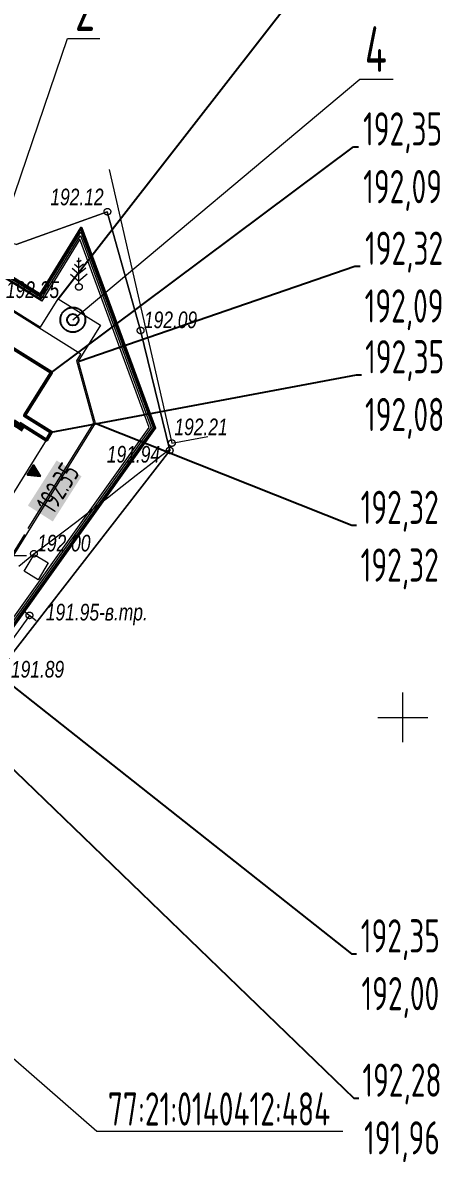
# Model space of a CAD drawing. Header units: millimetres. Extents: x -38151500 to -28914887, y -20564105 to -20349562.
# Drawn here: x -36459438 to -36434197, y -20538018 to -20469422 of the extents above; entities that cross this region are included whole.
import ezdxf
from ezdxf.xclip import XClip

# ---------------------------------------------------------------- set-up
doc = ezdxf.new("R2010")
doc.units = ezdxf.units.MM
doc.header["$MEASUREMENT"] = 0
doc.header["$XCLIPFRAME"] = 0
doc.linetypes.add('ГОСТ 2.303 4', pattern=[70, 50, -20, 0, 0])
doc.layers.add('!!! ПОДОСНОВА', color=7, linetype='Continuous')
for name, color, linetype, lineweight in [('ГП_лоток_Ном._пера__5', 5, 'Continuous', 13), ('Новый_0-Тонкая_Ном._пера__7', 7, 'Continuous', 25), ('Новый_Defpoints_Ном._пера__16', 16, 'Continuous', 20), ('Новый_ГП_Верт_отметки_Ном._пера__1', 1, 'Continuous', 40), ('Новый_ГП_Верт_отметки_Ном._пера__11', 255, 'Continuous', 40), ('Новый_ГП_Верт_отметки_Ном._пера__12', 12, 'Continuous', 40), ('Новый_ГП_Верт_отметки_Ном._пера__254', 9, 'Continuous', 40), ('Новый_ГП_Верт_отметки_Ном._пера__7', 7, 'Continuous', 25), ('Новый_ГП_Граница участка_Ном._пера__1', 1, 'Continuous', 40), ('Новый_ГП_Здание сооружение_Ном._пера__22', 22, 'Continuous', 50), ('Новый_ГП_Ограждение_Ном._пера__152', 152, 'Continuous', 18), ('Новый_ГП_Текст_Ном._пера__250', 7, 'Continuous', 20), ('Новый_ГП_Тротуар_Дорожки_Ном._пера__24', 26, 'Continuous', 13), ('Новый_ГТ-сооружение_ ограждение_Ном._пера__19', 7, 'Continuous', 90), ('Чертеж_1_Новофедоровское_снт 28_07$0$tp_отметки_новые_Ном._пера__253', 252, 'Continuous', 18), ('Чертеж_1_Новый_ГП_Топография_Ном._пера__253', 252, 'Continuous', 18), ('Чертеж_1_Новый_Новофедоровское_снт 28_07$0$SETKA_Ном._пера__7', 7, 'Continuous', 18), ('Чертеж_1_Новый_Новофедоровское_снт 28_07$0$tp_Здания_Ном._пера__253', 252, 'Continuous', 18), ('Чертеж_1_Новый_Новофедоровское_снт 28_07$0$tp_Ограждения ДЕР_Ном._пера__253', 252, 'Continuous', 18), ('Чертеж_1_Новый_Новофедоровское_снт 28_07$0$tp_Ограждения мет_Ном._пера__253', 252, 'Continuous', 18), ('Чертеж_1_Новый_Новофедоровское_снт 28_07$0$tp_отметки_новые_Ном._пера__7', 7, 'Continuous', 18), ('Чертеж_1_Новый_Новофедоровское_снт 28_07$0$tp_растительность_Ном._пера__7', 7, 'Continuous', 18), ('Чертеж_1_Новый_Новофедоровское_снт 28_07$0$tp_рельеф_Ном._пера__253', 252, 'Continuous', 18), ('Чертеж_1_Новый_Новофедоровское_снт 28_07$0$U_Водопровод_Ном._пера__253', 252, 'Continuous', 18)]:
    doc.layers.add(name, color=color, linetype=linetype, lineweight=lineweight)
doc.styles.add('РЎР“Р•РќР•Р\xa0РР\xa0_РЎРўРР›Р¬_1', font='arial.ttf', dxfattribs={"width": 0.75})
doc.styles.add('РЎР“Р•РќР•Р\xa0РР\xa0_РЎРўРР›Р¬_6', font='', dxfattribs={"width": 0.8})
doc.styles.get('РЎР“Р•РќР•Р\xa0РР\xa0_РЎРўРР›Р¬_6').set_extended_font_data('GOST_type_A')
doc.linetypes.add('Aquastok', pattern='A,0,[6,РіРµРЅРїРїР»Р°РЅ 2025_06_18 dima РІР°СЂРёР°РЅС‚ 21.Shx,S=7.857143,R=0,X=0,Y=-6.93889e-18],-990,0', length=990)
doc.linetypes.add('МЕЖА', pattern='A,0,[7,РіРµРЅРїРїР»Р°РЅ 2025_06_18 dima РІР°СЂРёР°РЅС‚ 21.Shx,S=39.68254,R=0,X=0,Y=1.38778e-17],-5480,0', length=5480)
doc.linetypes.add('Новофедоровское_снт 28_07$0$l474_2o', pattern='A,0,[3,РіРµРЅРїРїР»Р°РЅ 2025_06_18 dima РІР°СЂРёР°РЅС‚ 21.Shx,S=31.746032,R=0,X=0,Y=0],-5000,0', length=5000)
doc.linetypes.add('Новофедоровское_снт 28_07$0$З ДЕРЕВ', pattern='A,0,[2,РіРµРЅРїРїР»Р°РЅ 2025_06_18 dima РІР°СЂРёР°РЅС‚ 21.Shx,S=19.84127,R=0,X=0,Y=0.2],-2500,0', length=2500)
doc.linetypes.add('Новофедоровское_снт 28_07$0$МЕЖА', pattern='A,0,[5,РіРµРЅРїРїР»Р°РЅ 2025_06_18 dima РІР°СЂРёР°РЅС‚ 21.Shx,S=46.746032,R=0,X=0,Y=6.93889e-18],-6500,0', length=6500)

# ---------------------------------------------------------------- blocks, each defined once
blk = doc.blocks.new('Чертеж_2_1', base_point=(1613432, -7296))
at = {"layer": 'Чертеж_1_Новый_ГП_Топография_Ном._пера__253', "color": 252, "linetype": 'Новофедоровское_снт 28_07$0$МЕЖА', "lineweight": 18, "flags": 128}
for points in [[(-36508768, -20524360), (-36508728, -20524296), (-36498241, -20507196), (-36472071, -20524004), (-36460510, -20507967), (-36450594, -20495163), (-36452348, -20487946), (-36454353, -20480799), (-36459846, -20482761), (-36462701, -20481924), (-36476972, -20473145), (-36467023, -20456936), (-36474632, -20452238), (-36515663, -20519982)], [(-36477798, -20473796), (-36458398, -20485776), (-36455928, -20481776), (-36451488, -20493826), (-36461218, -20507436), (-36460358, -20507996), (-36471718, -20523486), (-36472048, -20524026), (-36472318, -20523856), (-36496798, -20508276), (-36486118, -20491166), (-36487828, -20490046)]]:
    blk.add_lwpolyline(points, close=True, dxfattribs=at)
at = {"layer": 'Чертеж_1_Новый_Новофедоровское_снт 28_07$0$SETKA_Ном._пера__7', "color": 7, "linetype": 'Continuous', "lineweight": 18, "flags": 128}
for points in [[(-36436568, -20512736), (-36436568, -20509736)], [(-36438068, -20511236), (-36435068, -20511236)]]:
    blk.add_lwpolyline(points, dxfattribs=at)
at = {"layer": 'Чертеж_1_Новый_Новофедоровское_снт 28_07$0$tp_Здания_Ном._пера__253', "color": 252, "linetype": 'Continuous', "lineweight": 18, "flags": 128}
blk.add_lwpolyline([(-36460607, -20501497), (-36459210, -20501497)], dxfattribs=at)
blk.add_lwpolyline([(-36458517, -20502952), (-36459360, -20502442), (-36458747, -20501428), (-36457904, -20501938)], close=True, dxfattribs=at)
at = {"layer": 'Чертеж_1_Новый_Новофедоровское_снт 28_07$0$tp_Ограждения ДЕР_Ном._пера__253', "color": 252, "linetype": 'Новофедоровское_снт 28_07$0$З ДЕРЕВ', "lineweight": 18, "flags": 128}
blk.add_lwpolyline([(-36459846, -20482761), (-36454353, -20480799), (-36452347, -20487948), (-36450594, -20495163), (-36460510, -20507967), (-36470268, -20521186), (-36470515, -20521528)], dxfattribs=at)
at = {"layer": 'Чертеж_1_Новый_Новофедоровское_снт 28_07$0$tp_Ограждения мет_Ном._пера__253', "color": 252, "linetype": 'Новофедоровское_снт 28_07$0$l474_2o', "lineweight": 18, "flags": 128}
blk.add_lwpolyline([(-36454241, -20478259), (-36450464, -20494723), (-36448293, -20494321)], dxfattribs=at)
at = {"layer": 'Чертеж_1_Новый_Новофедоровское_снт 28_07$0$tp_отметки_новые_Ном._пера__7', "color": 7, "linetype": 'Continuous', "lineweight": 18}
for centre in [(-36454348, -20480796), (-36456058, -20485326), (-36452348, -20487946), (-36450468, -20494726), (-36450598, -20495166), (-36458768, -20501386), (-36459038, -20505096)]:
    blk.add_circle(centre, 200, dxfattribs=at)
at = {"layer": 'Чертеж_1_Новый_Новофедоровское_снт 28_07$0$tp_растительность_Ном._пера__7', "color": 7, "linetype": 'Continuous', "lineweight": 18}
for p, q in [((-36456058, -20485126), (-36456058, -20483576)), ((-36456470, -20484191), (-36456058, -20484537)), ((-36456324, -20483961), (-36456058, -20484183)), ((-36456194, -20483725), (-36456058, -20483838)), ((-36455923, -20483725), (-36456058, -20483838)), ((-36455793, -20483961), (-36456058, -20484183)), ((-36455646, -20484191), (-36456058, -20484537)), ((-36456558, -20484561), (-36456058, -20484981)), ((-36455558, -20484561), (-36456058, -20484981))]:
    blk.add_line(p, q, dxfattribs=at)
blk.add_circle((-36456058, -20485326), 200, dxfattribs=at)
at = {"layer": 'Чертеж_1_Новый_Новофедоровское_снт 28_07$0$tp_рельеф_Ном._пера__253', "color": 252, "linetype": 'Continuous', "lineweight": 18, "flags": 128}
blk.add_lwpolyline([(-36459677, -20502125), (-36458768, -20501386), (-36457963, -20500788), (-36457097, -20500133), (-36456191, -20499440), (-36455267, -20498728), (-36454347, -20498014), (-36453453, -20497317), (-36452606, -20496655), (-36451829, -20496047), (-36451142, -20495512), (-36450569, -20495068)], dxfattribs=at)
at = {"layer": 'Чертеж_1_Новый_Новофедоровское_снт 28_07$0$U_Водопровод_Ном._пера__253', "color": 252, "linetype": 'Continuous', "lineweight": 18, "flags": 128}
for points in [[(-36459432, -20504789), (-36458643, -20505403)], [(-36459037, -20505099), (-36467134, -20516360)]]:
    blk.add_lwpolyline(points, dxfattribs=at)
at = {"layer": 'Чертеж_1_Новофедоровское_снт 28_07$0$tp_отметки_новые_Ном._пера__253', "color": 252, "linetype": 'Continuous', "lineweight": 18, "char_height": 1000, "attachment_point": 7, "style": 'РЎР“Р•РќР•Р\xa0РР\xa0_РЎРўРР›Р¬_1'}
for s, insert in [('\\A1;{\\pql;\\fArial|b0|i1|c204|p0;\\W0.750000;192.12}', (-36457778, -20480423)), ('\\A1;{\\pql;\\fArial|b0|i1|c204|p0;\\W0.750000;192.25}', (-36460455, -20486003)), ('\\A1;{\\pql;\\fArial|b0|i1|c204|p0;\\W0.750000;192.09}', (-36452149, -20487820)), ('\\A1;{\\pql;\\fArial|b0|i1|c204|p0;\\W0.750000;192.21}', (-36450312, -20494264)), ('\\A1;{\\pql;\\fArial|b0|i1|c204|p0;\\W0.750000;191.94}', (-36454380, -20495912)), ('\\A1;{\\pql;\\fArial|b0|i1|c204|p0;\\W0.750000;192.00}', (-36458569, -20501260)), ('\\A1;{\\pql;\\fArial|b0|i1|c204|p0;\\W0.750000;191.95-в.тр.}', (-36458052, -20505703)), ('\\A1;{\\pql;\\fArial|b0|i1|c204|p0;\\W0.750000;191.89}', (-36460152, -20508855))]:
    blk.add_mtext(s, dxfattribs=dict(at, insert=insert))

msp = doc.modelspace()

# ---------------------------------------------------------------- hatches: boundary and pattern name
at = {"layer": 'Новый_ГП_Верт_отметки_Ном._пера__11', "linetype": 'Continuous', "lineweight": 40}
msp.add_hatch(color=255, dxfattribs=at).paths.add_polyline_path([(-36457632.3, -20499443.78), (-36455901.04, -20496724.87), (-36457399.46, -20495770.76), (-36459130.72, -20498489.66)])
at = {"layer": 'Новый_ГП_Верт_отметки_Ном._пера__254', "linetype": 'Continuous', "lineweight": 40}
h = msp.add_hatch(color=9, dxfattribs=at)
h.paths.add_polyline_path([(-36458785.67, -20496016.8), (-36459188.5, -20496649.43), (-36458354.45, -20496735.94)])
h.paths.add_polyline_path([(-36458387.17, -20496715.11), (-36459158.8, -20496635.07), (-36458786.12, -20496049.79)], flags=0)
at = {"layer": 'Новый_ГП_Верт_отметки_Ном._пера__7', "linetype": 'Continuous', "lineweight": 25}
msp.add_hatch(color=7, dxfattribs=at).paths.add_polyline_path([(-36458387.17, -20496715.11), (-36458786.12, -20496049.79), (-36459158.8, -20496635.07)])

# ---------------------------------------------------------------- linework, layer by layer
at = {"layer": 'ГП_лоток_Ном._пера__5', "color": 5, "linetype": 'Aquastok', "lineweight": 13}
for points in [[(-36459114.41, -20499870.4), (-36455170.7, -20493505.87), (-36456194.38, -20489774.67), (-36455936.72, -20489362.31), (-36466624.43, -20482682.05), (-36467141.21, -20483509.09), (-36473682.19, -20479442.34)], [(-36459330.36, -20500218.91), (-36464997.7, -20509365.11), (-36486176.34, -20496129.32), (-36481512.18, -20488666.18), (-36485843.19, -20485959.48)]]:
    msp.add_lwpolyline(points, dxfattribs=at)
at = {"layer": 'Новый_0-Тонкая_Ном._пера__7', "color": 7, "linetype": 'ГОСТ 2.303 4', "lineweight": 25}
msp.add_circle((-36456426.81, -20487303.19), 750, dxfattribs=at)
at = {"layer": 'Новый_0-Тонкая_Ном._пера__7', "color": 7, "linetype": 'Continuous', "lineweight": 25}
msp.add_circle((-36456426.81, -20487303.19), 350, dxfattribs=at)
at = {"layer": 'Новый_Defpoints_Ном._пера__16', "color": 16, "linetype": 'Continuous', "lineweight": 20}
msp.add_lwpolyline([(-36464877.49, -20505522.66), (-36464919.84, -20505495.89), (-36465873.63, -20507022.26), (-36469791.7, -20504574.15), (-36469129.03, -20503514.3), (-36472419.86, -20501458.21), (-36473188.45, -20502688.26), (-36479243.3, -20498904.77), (-36478474.91, -20497674.6), (-36483095.58, -20494766.41), (-36482071.9, -20493127.55), (-36482114.16, -20493100.81), (-36474085.54, -20480253.43), (-36457718.7, -20490480.57), (-36459334.52, -20493066.42), (-36457725.02, -20494073.1)], close=True, dxfattribs=at)
at = {"layer": 'Новый_ГП_Верт_отметки_Ном._пера__7', "color": 7, "linetype": 'Continuous', "lineweight": 25}
for p, q in [((-36457309.01, -20486042.98), (-36439495.34, -20463129.43)), ((-36457718.7, -20490480.57), (-36439535.09, -20476892.5)), ((-36439535.09, -20476892.5), (-36439235.09, -20476892.5)), ((-36456044.65, -20489784.78), (-36439446.21, -20484076.13)), ((-36439446.21, -20484076.13), (-36439135.81, -20484076.13)), ((-36457725.02, -20494073.1), (-36439357, -20490610.39)), ((-36439357, -20490610.39), (-36439057, -20490610.39)), ((-36455084.38, -20493518.34), (-36439645.42, -20499675.4)), ((-36439645.42, -20499675.4), (-36439345.42, -20499675.4)), ((-36464877.49, -20505522.66), (-36439651.68, -20525474.48)), ((-36464953.67, -20509597.51), (-36439517.04, -20534158.64)), ((-36439651.68, -20525474.48), (-36439351.68, -20525474.48)), ((-36439517.04, -20534158.64), (-36439217.04, -20534158.64))]:
    msp.add_line(p, q, dxfattribs=at)
msp.add_lwpolyline([(-36459158.8, -20496635.07), (-36458387.17, -20496715.11), (-36458786.12, -20496049.79)], close=True, dxfattribs=at)
at = {"layer": 'Новый_ГП_Верт_отметки_Ном._пера__7', "color": 7, "linetype": 'Continuous', "lineweight": 25, "flags": 128}
msp.add_lwpolyline([(-36458786.12, -20496049.79), (-36458387.17, -20496715.11), (-36459158.8, -20496635.07)], close=True, dxfattribs=at)
at = {"layer": 'Новый_ГП_Граница участка_Ном._пера__1', "color": 1, "linetype": 'МЕЖА', "lineweight": 40}
msp.add_lwpolyline([(-36477797.87, -20473795.8), (-36458397.87, -20485775.8), (-36455927.87, -20481775.8), (-36451487.87, -20493825.8), (-36461217.87, -20507435.8), (-36460357.87, -20507995.8), (-36471717.87, -20523485.8), (-36472047.87, -20524025.8), (-36472317.87, -20523855.8), (-36496797.87, -20508275.8), (-36486117.87, -20491165.8), (-36487827.87, -20490045.8)], close=True, dxfattribs=at)
at = {"layer": 'Новый_ГП_Здание сооружение_Ном._пера__22', "color": 22, "linetype": 'Continuous', "lineweight": 50}
msp.add_lwpolyline([(-36459626.4, -20493533.53), (-36458014.6, -20494540.69), (-36457725.01, -20494073.1), (-36459334.95, -20493067.11), (-36457718.7, -20490480.57), (-36468064.89, -20484015.55)], dxfattribs=at)
at = {"layer": 'Новый_ГП_Ограждение_Ном._пера__152', "color": 152, "linetype": 'Continuous', "lineweight": 18}
msp.add_lwpolyline([(-36495595.52, -20506916.11), (-36496385.92, -20508182.38), (-36472145.35, -20523609.99), (-36471967.27, -20523318.57), (-36460787.35, -20508074.13), (-36461644.15, -20507516.22), (-36451824.28, -20493780.51), (-36455996.34, -20482457.67), (-36458300.24, -20486188.68), (-36477700.19, -20474208.71), (-36480034.38, -20477990.43), (-36480203.59, -20477883.78), (-36477765.31, -20473933.43), (-36458365.33, -20485913.42), (-36455950.7, -20482003.09), (-36451600.01, -20493810.7), (-36461359.97, -20507462.6), (-36460501.03, -20508021.91), (-36471801, -20523430.06), (-36472080.91, -20523888.08), (-36496660.55, -20508244.66), (-36495765.13, -20506810.13), (-36495595.65, -20506916.03)], dxfattribs=at)
msp.add_lwpolyline([(-36477732.75, -20474071.07), (-36458332.79, -20486051.05), (-36455973.52, -20482230.38), (-36451712.14, -20493795.6), (-36461502.06, -20507489.41), (-36460644.19, -20508048.02), (-36471884.14, -20523374.32), (-36472113.13, -20523749.03), (-36496523.23, -20508213.52), (-36485844.6, -20491105.7), (-36487555.42, -20489985.17)], close=True, dxfattribs=at)
at = {"layer": 'Новый_ГП_Текст_Ном._пера__250', "color": 7, "linetype": 'Continuous', "lineweight": 20}
for p, q in [((-36462341.5, -20486787.19), (-36456752.34, -20470373.87)), ((-36456752.34, -20470373.87), (-36456452.34, -20470373.87)), ((-36456452.34, -20470373.87), (-36454798.14, -20470373.87)), ((-36456426.81, -20487303.19), (-36439161.42, -20472809.07)), ((-36439161.42, -20472809.07), (-36438861.42, -20472809.07)), ((-36438861.42, -20472809.07), (-36437141.22, -20472809.07)), ((-36470971.53, -20522222.44), (-36454982.57, -20536146.19)), ((-36454982.57, -20536146.19), (-36454682.57, -20536146.19)), ((-36454682.57, -20536146.19), (-36440182.43, -20536146.19))]:
    msp.add_line(p, q, dxfattribs=at)
at = {"layer": 'Новый_ГП_Тротуар_Дорожки_Ном._пера__24', "color": 26, "linetype": 'Continuous', "lineweight": 13}
for points in [[(-36466649.86, -20482571.88), (-36458372.99, -20487745.76), (-36457309.01, -20486042.98), (-36454762.59, -20487634.1), (-36456108.01, -20489787.31), (-36455084.38, -20493518.34), (-36464970.93, -20509473.7)], [(-36460799.69, -20499050.05), (-36458016.41, -20494539.57), (-36457857.44, -20494285.08), (-36457725.02, -20494073.1), (-36459334.95, -20493067.1), (-36458566.63, -20491837.53), (-36458566.59, -20491837.55), (-36458407.65, -20491583.11), (-36457718.7, -20490480.57), (-36461746.94, -20487963.82)]]:
    msp.add_lwpolyline(points, dxfattribs=at)
at = {"layer": 'Новый_ГТ-сооружение_ ограждение_Ном._пера__19', "color": 7, "linetype": 'Continuous', "lineweight": 90}
msp.add_line((-36459390.52, -20493863.66), (-36460026.61, -20493466.3), dxfattribs=at)

# ---------------------------------------------------------------- block references
at = {"layer": '!!! ПОДОСНОВА', "color": 252, "linetype": 'Continuous', "lineweight": 40}
ref = msp.add_blockref('Чертеж_2_1', (1613432.13, -7295.8), dxfattribs=at)
XClip(ref).set_block_clipping_path([(-36543341.8035061434, -20426134.2498699203), (-36543341.8035061434, -20517391.6082299612), (-36520761.2338567674, -20517391.6082299612), (-36515368.0961724296, -20528511.4797440507), (-36430002.2325427011, -20528511.4797440507), (-36430002.2325427011, -20426017.5390227698)])

# ---------------------------------------------------------------- texts
at = {"layer": 'Новый_ГП_Верт_отметки_Ном._пера__1', "color": 1, "linetype": 'Continuous', "lineweight": 40, "insert": (-36458151.4, -20498716.59), "char_height": 1300, "attachment_point": 4, "rotation": 57.5130809, "style": 'РЎР“Р•РќР•Р\xa0РР\xa0_РЎРўРР›Р¬_6'}
msp.add_mtext('\\A1;{\\pql;\\fGOST_type_A|b0|i0|c0|p0;\\W0.800000;192.35}', dxfattribs=at)
at = {"layer": 'Новый_ГП_Верт_отметки_Ном._пера__12', "color": 12, "linetype": 'Continuous', "lineweight": 40, "char_height": 2000, "attachment_point": 2, "line_spacing_factor": 1.042475, "style": 'РЎР“Р•РќР•Р\xa0РР\xa0_РЎРўРР›Р¬_6'}
for s, insert in [('\\A1;{\\pqc;\\fGOST_type_A|b0|i0|c0|p0;\\W0.800000;192,35\\P\\pqc;\\fGOST_type_A|b0|i0|c0|p0;\\C7;\\W0.800000;192,09}', (-36436579.75, -20474810.24)), ('\\A1;{\\pqc;\\fGOST_type_A|b0|i0|c0|p0;\\W0.800000;192,32\\P\\pqc;\\fGOST_type_A|b0|i0|c0|p0;\\C7;\\W0.800000;192,09}', (-36436490.87, -20481993.87)), ('\\A1;{\\pqc;\\fGOST_type_A|b0|i0|c0|p0;\\W0.800000;192,35\\P\\pqc;\\fGOST_type_A|b0|i0|c0|p0;\\C7;\\W0.800000;192,08}', (-36436457, -20488528.13)), ('\\A1;{\\pqc;\\fGOST_type_A|b0|i0|c0|p0;\\W0.800000;192,32\\P\\pqc;\\fGOST_type_A|b0|i0|c0|p0;\\C7;\\W0.800000;192,32}', (-36436754.19, -20497593.14)), ('\\A1;{\\pqc;\\fGOST_type_A|b0|i0|c0|p0;\\W0.800000;192,35\\P\\pqc;\\fGOST_type_A|b0|i0|c0|p0;\\C7;\\W0.800000;192,00}', (-36436716.18, -20523392.22)), ('\\A1;{\\pqc;\\fGOST_type_A|b0|i0|c0|p0;\\W0.800000;192,28\\P\\pqc;\\fGOST_type_A|b0|i0|c0|p0;\\C7;\\W0.800000;191,96}', (-36436617.04, -20532076.38))]:
    msp.add_mtext(s, dxfattribs=dict(at, insert=insert))
at = {"layer": 'Новый_ГП_Текст_Ном._пера__250', "color": 7, "linetype": 'Continuous', "lineweight": 20, "attachment_point": 2, "style": 'РЎР“Р•РќР•Р\xa0РР\xa0_РЎРўРР›Р¬_6'}
for s, insert, char_height in [('\\A1;{\\pqc;\\fGOST_type_A|b0|i0|c0|p0;\\W0.800000;2}', (-36455693.29, -20467165.32), 2750), ('\\A1;{\\pqc;\\fGOST_type_A|b0|i0|c0|p0;\\W0.800000;4}', (-36438189.99, -20469630.5), 2750), ('\\A1;{\\pqc;\\fGOST_type_A|b0|i0|c0|p0;\\W0.800000;77:21:0140412:484}', (-36447625.42, -20533812.69), 2000)]:
    msp.add_mtext(s, dxfattribs=dict(at, insert=insert, char_height=char_height))

doc.saveas('drawing.dxf')
